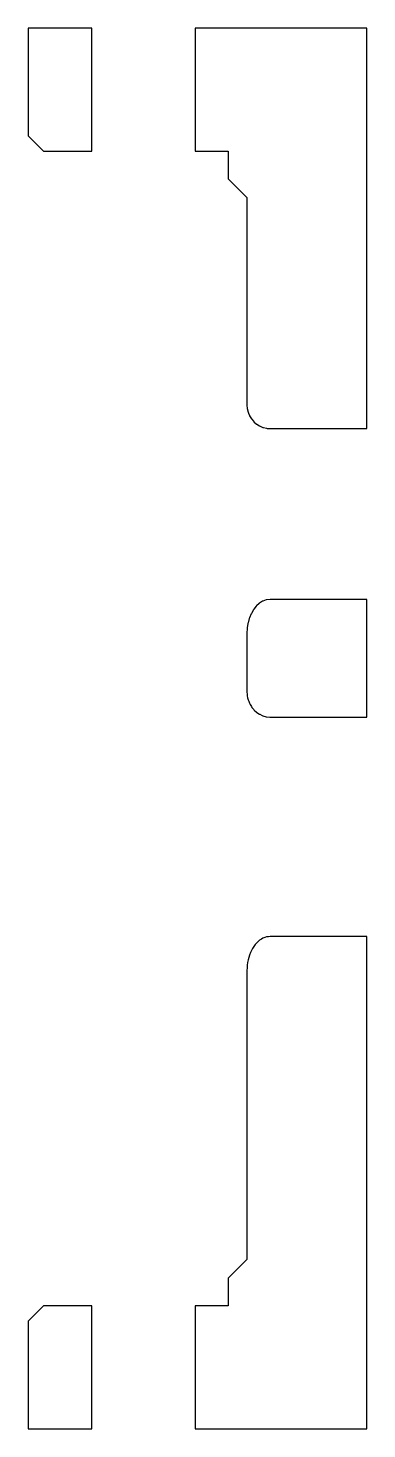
# Model space of a CAD drawing. Header units: metres. Extents: x 0 to 47.5, y 0 to 45.5.
# Drawn here: x 0 to 11, y 0 to 45.5 of the extents above.
import ezdxf

# ---------------------------------------------------------------- set-up
doc = ezdxf.new("R2010")
doc.units = ezdxf.units.M

msp = doc.modelspace()

# ---------------------------------------------------------------- linework, layer by layer
for p, q in [((2.07128, 45.5), (0, 45.5)), ((0, 45.5), (0, 42)), ((2.07128, 41.5), (2.07128, 45.5)), ((11, 45.5), (5.42573, 45.5)), ((5.42573, 45.5), (5.42573, 41.5)), ((11, 32.4905), (11, 45.5)), ((0, 42), (0.5, 41.5)), ((0.5, 41.5), (2.07128, 41.5)), ((5.42573, 41.5), (6.5, 41.5)), ((6.5, 41.5), (6.5, 40.6041)), ((6.5, 40.6041), (7.10409, 40)), ((7.10409, 40), (7.10409, 33.2553)), ((7.10409, 33.2553), (7.11285, 33.1438)), ((7.11285, 33.1438), (7.11332, 33.1379)), ((7.11332, 33.1379), (7.14045, 33.0248)), ((7.14045, 33.0248), (7.14079, 33.0234)), ((7.14079, 33.0234), (7.15589, 32.9869)), ((7.15589, 32.9869), (7.18583, 32.9124)), ((7.18583, 32.9124), (7.18761, 32.9094)), ((7.18761, 32.9094), (7.24732, 32.809)), ((7.24732, 32.809), (7.25277, 32.8025)), ((7.25277, 32.8025), (7.32376, 32.7168)), ((7.32376, 32.7168), (7.33367, 32.7081)), ((7.33367, 32.7081), (7.41325, 32.6381)), ((7.41325, 32.6381), (7.42787, 32.6288)), ((7.42787, 32.6288), (7.51359, 32.5747)), ((7.51359, 32.5747), (7.53251, 32.5666)), ((7.53251, 32.5666), (7.62232, 32.5283)), ((7.62232, 32.5283), (7.64455, 32.5228)), ((7.64455, 32.5228), (7.73676, 32.5)), ((7.73676, 32.5), (7.76086, 32.4981)), ((7.76086, 32.4981), (7.85409, 32.4905)), ((7.85409, 32.4905), (11, 32.4905)), ((7.61167, 26.8825), (7.51359, 26.8231)), ((7.62232, 26.889), (7.61167, 26.8825)), ((7.72573, 26.9253), (7.62232, 26.889)), ((7.73676, 26.9292), (7.72573, 26.9253)), ((7.85409, 26.9427), (7.73676, 26.9292)), ((11, 26.9427), (7.85409, 26.9427)), ((11, 23.1197), (11, 26.9427)), ((7.24038, 26.4738), (7.18583, 26.3435)), ((7.24732, 26.4903), (7.24038, 26.4738)), ((7.3155, 26.6071), (7.24732, 26.4903)), ((7.32376, 26.6213), (7.3155, 26.6071)), ((7.40395, 26.7215), (7.32376, 26.6213)), ((7.41325, 26.7331), (7.40395, 26.7215)), ((7.50351, 26.814), (7.41325, 26.7331)), ((7.51359, 26.8231), (7.50351, 26.814)), ((7.11212, 25.9946), (7.10409, 25.8453)), ((7.11332, 26.017), (7.11212, 25.9946)), ((7.13738, 26.1636), (7.11332, 26.017)), ((7.14079, 26.1844), (7.13738, 26.1636)), ((7.1805, 26.3247), (7.14079, 26.1844)), ((7.18583, 26.3435), (7.1805, 26.3247)), ((7.10409, 25.8453), (7.10409, 23.9375)), ((7.10409, 23.9375), (7.10982, 23.8585)), ((7.10982, 23.8585), (7.11332, 23.8103)), ((7.11332, 23.8103), (7.12806, 23.7437)), ((7.12806, 23.7437), (7.14079, 23.6862)), ((7.14079, 23.6862), (7.161, 23.6333)), ((7.161, 23.6333), (7.18583, 23.5683)), ((7.18583, 23.5683), (7.20792, 23.5292)), ((7.20792, 23.5292), (7.24732, 23.4595)), ((7.24732, 23.4595), (7.26801, 23.4332)), ((7.26801, 23.4332), (7.32376, 23.3625)), ((7.32376, 23.3625), (7.34037, 23.3471)), ((7.34037, 23.3471), (7.41325, 23.2796)), ((7.41325, 23.2796), (7.42406, 23.2724)), ((7.42406, 23.2724), (7.51359, 23.2129)), ((7.51359, 23.2129), (7.51802, 23.2109)), ((7.51802, 23.2109), (7.59873, 23.1747)), ((7.59873, 23.1747), (7.62101, 23.1638)), ((7.62101, 23.1638), (7.62232, 23.1631)), ((7.62232, 23.1631), (7.7313, 23.1321)), ((7.7313, 23.1321), (7.73676, 23.1306)), ((7.73676, 23.1306), (7.84685, 23.1203)), ((7.84685, 23.1203), (7.85409, 23.1197)), ((7.85409, 23.1197), (11, 23.1197)), ((7.62232, 15.939), (7.57365, 15.9095)), ((7.68596, 15.9614), (7.62232, 15.939)), ((7.73676, 15.9792), (7.68596, 15.9614)), ((7.80222, 15.9867), (7.73676, 15.9792)), ((7.85409, 15.9927), (7.80222, 15.9867)), ((11, 15.9927), (7.85409, 15.9927)), ((11, 0), (11, 15.9927)), ((7.24732, 15.5404), (7.21782, 15.4699)), ((7.28787, 15.6098), (7.24732, 15.5404)), ((7.32376, 15.6713), (7.28787, 15.6098)), ((7.37202, 15.7316), (7.32376, 15.6713)), ((7.41325, 15.7831), (7.37202, 15.7316)), ((7.51359, 15.8731), (7.41325, 15.7831)), ((7.57365, 15.9095), (7.51359, 15.8731)), ((7.11332, 15.067), (7.10856, 14.9785)), ((7.12697, 15.1502), (7.11332, 15.067)), ((7.14079, 15.2344), (7.12697, 15.1502)), ((7.16372, 15.3154), (7.14079, 15.2344)), ((7.18583, 15.3935), (7.16372, 15.3154)), ((7.21782, 15.4699), (7.18583, 15.3935)), ((7.10856, 14.9785), (7.10409, 14.8953)), ((7.10409, 14.8953), (7.10409, 5.5)), ((7.10409, 5.5), (6.5, 4.89591)), ((6.5, 4.89591), (6.5, 4)), ((0.5, 4), (0, 3.5)), ((2.07128, 4), (0.5, 4)), ((2.07128, 0), (2.07128, 4)), ((6.5, 4), (5.42573, 4)), ((5.42573, 4), (5.42573, 0)), ((0, 3.5), (0, 0)), ((0, 0), (2.07128, 0)), ((5.42573, 0), (11, 0))]:
    msp.add_line(p, q)

doc.saveas('drawing.dxf')
